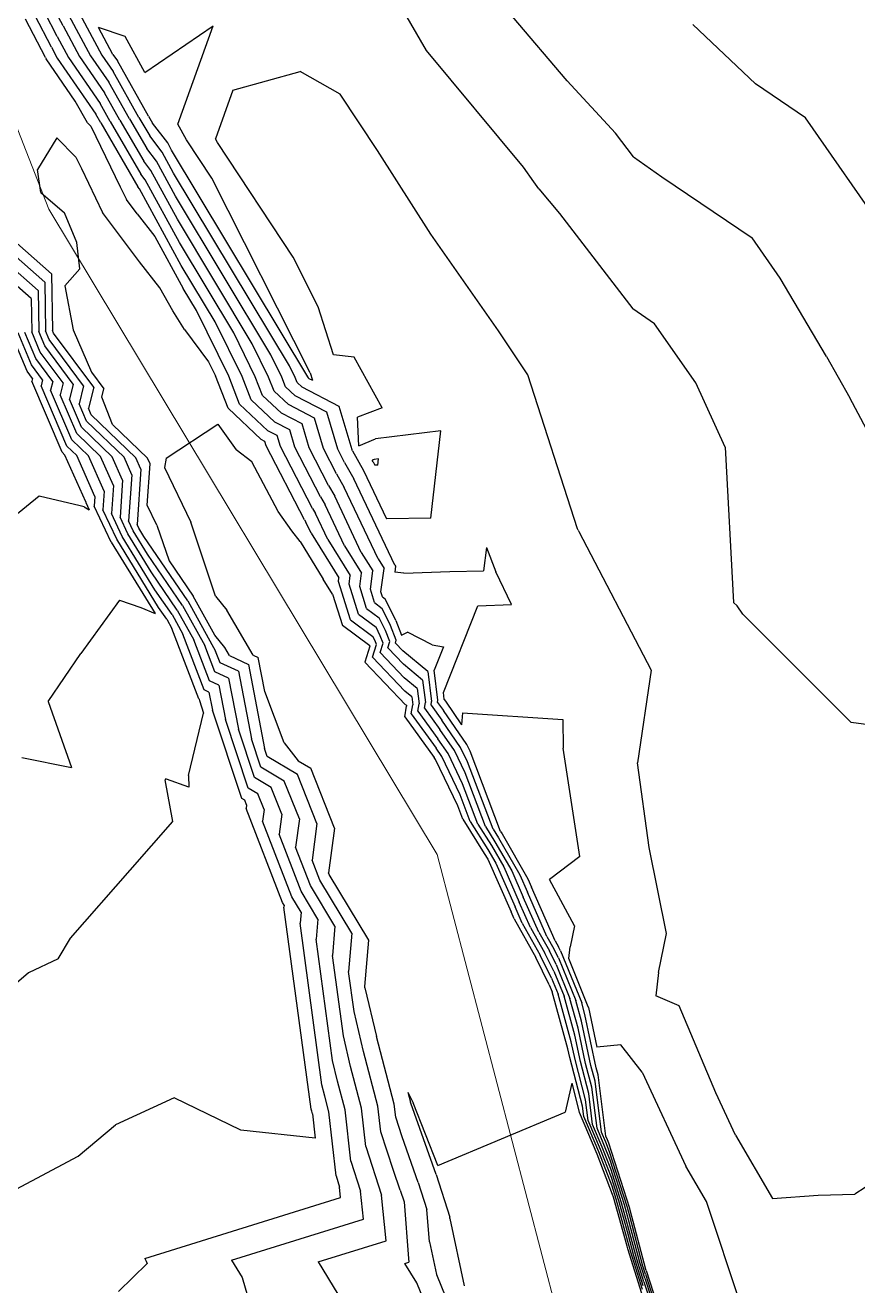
# Model space of a CAD drawing. Header units: metres. Extents: x -1120501 to 1198934, y -4928884 to 66998.
# Drawn here: x -1048 to -983.9, y 1152.3 to 1249.3 of the extents above; entities that cross this region are included whole.
import ezdxf

# ---------------------------------------------------------------- set-up
doc = ezdxf.new("R2010")
doc.units = ezdxf.units.M
doc.layers.add('CL', color=5, linetype='Continuous')
doc.layers.add('SURF2CONTOURS', color=7, linetype='Continuous', lineweight=0)

msp = doc.modelspace()

# ---------------------------------------------------------------- linework, layer by layer
at = {"color": 7, "lineweight": 0}
msp.add_circle((-684.638, 190.5), 66807.042, dxfattribs=at)
at = {"layer": 'CL', "linetype": 'Continuous', "lineweight": 0}
msp.add_lwpolyline([(-1035.691, 1461.088), (-1082.93, 1413.373), (-1091.259, 1383.15), (-1084.596, 1351.379), (-1067.699, 1290.099), (-1046.162, 1235.126), (-1016.295, 1185.507), (-1006.062, 1146.359), (-1008.085, 1097.216), (-1020.698, 1053.427), (-1024.744, 1018.087), (-1020.936, 965.612), (-1026.648, 923.133), (-1037.714, 875.18), (-1038.428, 823.3), (-1042.949, 747.265), (-1053.42, 684.557), (-1051.992, 631.606), (-1045.091, 551.05), (-1064.129, 492.269), (-1082.454, 432.298), (-1085.548, 405.763), (-1067.58, 367.805), (-1082.93, 319.257)], dxfattribs=at)
at = {"layer": 'SURF2CONTOURS', "color": 2, "linetype": 'Continuous', "lineweight": -3}
for p, q in [((-1045.966, 1247.605, 281.5), (-1047.217, 1250.011, 281.5)), ((-1045.066, 1249.231, 282.5), (-1045.741, 1250.529, 282.5)), ((-1044.166, 1250.858, 283.5), (-1042.091, 1246.982, 283.5)), ((-1006.304, 1244.997, 284.5), (-1010.535, 1249.991, 284.5)), ((-1045.066, 1249.231, 282.5), (-1043.799, 1246.866, 282.5)), ((-1045.966, 1247.605, 281.5), (-1045.508, 1246.75, 281.5)), ((-1045.508, 1246.75, 281.5), (-1042.541, 1242.438, 281.5)), ((-1043.799, 1246.866, 282.5), (-1041.88, 1244.077, 282.5)), ((-1042.091, 1246.982, 283.5), (-1041.219, 1245.716, 283.5)), ((-1039.23, 1242.19, 283.5), (-1041.219, 1245.716, 283.5)), ((-1031.999, 1244.298, 283.5), (-1026.841, 1245.713, 283.5)), ((-1023.757, 1243.971, 283.5), (-1026.841, 1245.713, 283.5)), ((-1031.999, 1244.298, 283.5), (-1033.337, 1240.545, 283.5)), ((-1002.588, 1240.974, 284.5), (-1006.304, 1244.997, 284.5)), ((-1040.698, 1241.982, 282.5), (-1041.88, 1244.077, 282.5)), ((-1020.896, 1239.659, 283.5), (-1023.757, 1243.971, 283.5)), ((-1042.166, 1241.774, 281.5), (-1042.541, 1242.438, 281.5)), ((-1039.23, 1242.19, 283.5), (-1038.406, 1240.772, 283.5)), ((-1042.166, 1241.774, 281.5), (-1039.313, 1236.858, 281.5)), ((-1040.698, 1241.982, 282.5), (-1038.86, 1238.815, 282.5)), ((-1045.553, 1240.616, 280.5), (-1047.027, 1238.192, 280.5)), ((-1045.553, 1240.616, 280.5), (-1044.072, 1239.142, 280.5)), ((-1037.456, 1239.522, 283.5), (-1038.406, 1240.772, 283.5)), ((-1033.188, 1240.274, 283.5), (-1033.337, 1240.545, 283.5)), ((-1027.381, 1231.45, 283.5), (-1033.188, 1240.274, 283.5)), ((-1001.204, 1239.172, 284.5), (-1002.588, 1240.974, 284.5)), ((-1036.575, 1237.91, 283.5), (-1037.456, 1239.522, 283.5)), ((-1016.777, 1233.22, 283.5), (-1020.896, 1239.659, 283.5)), ((-1044.072, 1239.142, 280.5), (-1043.643, 1238.259, 280.5)), ((-1038.323, 1238.109, 282.5), (-1038.86, 1238.815, 282.5)), ((-1001.204, 1239.172, 284.5), (-999.022, 1237.635, 284.5)), ((-1046.786, 1236.41, 280.5), (-1047.027, 1238.192, 280.5)), ((-1043.643, 1238.259, 280.5), (-1042.028, 1234.885, 280.5)), ((-1036.274, 1234.359, 282.5), (-1038.323, 1238.109, 282.5)), ((-1027.659, 1223.079, 283.5), (-1036.575, 1237.91, 283.5)), ((-999.022, 1237.635, 284.5), (-992.066, 1232.931, 284.5)), ((-1046.786, 1236.41, 280.5), (-1044.947, 1234.841, 280.5)), ((-1039.191, 1236.697, 281.5), (-1039.313, 1236.858, 281.5)), ((-1035.973, 1230.808, 281.5), (-1039.191, 1236.697, 281.5)), ((-1044.012, 1232.566, 280.5), (-1044.947, 1234.841, 280.5)), ((-1039.183, 1231.072, 280.5), (-1042.028, 1234.885, 280.5)), ((-1030.516, 1224.78, 282.5), (-1036.274, 1234.359, 282.5)), ((-1043.778, 1230.545, 280.5), (-1044.012, 1232.566, 280.5)), ((-1011.57, 1225.764, 283.5), (-1016.777, 1233.22, 283.5)), ((-989.913, 1229.831, 284.5), (-992.066, 1232.931, 284.5)), ((-1046.47, 1229.523, 281.5), (-1049.352, 1232.067, 281.5)), ((-1043.778, 1230.545, 280.5), (-1044.941, 1229.233, 280.5)), ((-1037.628, 1229.09, 280.5), (-1039.183, 1231.072, 280.5)), ((-1033.372, 1226.48, 281.5), (-1035.973, 1230.808, 281.5)), ((-1025.448, 1227.621, 283.5), (-1027.381, 1231.45, 283.5)), ((-1047.509, 1228.253, 282.5), (-1049.472, 1229.985, 282.5)), ((-986.349, 1223.802, 284.5), (-989.913, 1229.831, 284.5)), ((-1046.47, 1229.523, 281.5), (-1046.413, 1225.767, 281.5)), ((-1044.941, 1229.233, 280.5), (-1044.292, 1225.848, 280.5)), ((-1036.622, 1227.304, 280.5), (-1037.628, 1229.09, 280.5)), ((-1047.509, 1228.253, 282.5), (-1047.471, 1225.695, 282.5)), ((-1024.274, 1223.926, 283.5), (-1025.448, 1227.621, 283.5)), ((-1035.722, 1225.877, 280.5), (-1036.622, 1227.304, 280.5)), ((-1046.816, 1224.129, 282.5), (-1047.471, 1225.695, 282.5)), ((-1046.137, 1225.106, 281.5), (-1046.413, 1225.767, 281.5)), ((-1044.292, 1225.848, 280.5), (-1042.873, 1222.6, 280.5)), ((-1035.722, 1225.877, 280.5), (-1033.881, 1223.402, 280.5)), ((-1031.302, 1222.265, 281.5), (-1033.372, 1226.48, 281.5)), ((-1009.311, 1222.402, 283.5), (-1011.57, 1225.764, 283.5)), ((-1047.495, 1223.152, 283.5), (-1048.528, 1225.623, 283.5)), ((-1043.497, 1221.549, 281.5), (-1046.137, 1225.106, 281.5)), ((-1029.261, 1222.225, 282.5), (-1030.516, 1224.78, 282.5)), ((-1045.067, 1221.773, 282.5), (-1046.816, 1224.129, 282.5)), ((-1022.671, 1223.748, 283.5), (-1024.274, 1223.926, 283.5)), ((-1020.514, 1219.848, 283.5), (-1022.671, 1223.748, 283.5)), ((-986.349, 1223.802, 284.5), (-984.556, 1220.634, 284.5)), ((-1046.637, 1221.997, 283.5), (-1047.495, 1223.152, 283.5)), ((-1033.881, 1223.402, 280.5), (-1033.343, 1222.305, 280.5)), ((-1027.221, 1222.185, 283.5), (-1027.659, 1223.079, 283.5)), ((-1046.637, 1221.997, 283.5), (-1046.749, 1221.549, 283.5)), ((-1042.873, 1222.6, 280.5), (-1041.927, 1221.325, 280.5)), ((-1032.374, 1219.816, 280.5), (-1033.343, 1222.305, 280.5)), ((-1030.607, 1220.479, 281.5), (-1031.302, 1222.265, 281.5)), ((-1028.84, 1221.143, 282.5), (-1029.261, 1222.225, 282.5)), ((-1027.073, 1221.807, 283.5), (-1027.221, 1222.185, 283.5)), ((-1027.073, 1221.807, 283.5), (-1026.688, 1221.443, 283.5)), ((-1005.493, 1210.547, 283.5), (-1009.311, 1222.402, 283.5)), ((-1044.771, 1216.915, 283.5), (-1046.749, 1221.549, 283.5)), ((-1045.067, 1221.773, 282.5), (-1045.295, 1220.86, 282.5)), ((-1044.02, 1217.874, 282.5), (-1045.295, 1220.86, 282.5)), ((-1043.497, 1221.549, 281.5), (-1043.84, 1220.171, 281.5)), ((-1042.087, 1220.681, 280.5), (-1041.927, 1221.325, 280.5)), ((-1028.84, 1221.143, 282.5), (-1027.738, 1220.103, 282.5)), ((-1023.827, 1219.958, 283.5), (-1026.688, 1221.443, 283.5)), ((-1043.269, 1218.833, 281.5), (-1043.84, 1220.171, 281.5)), ((-1041.26, 1218.581, 280.5), (-1042.087, 1220.681, 280.5)), ((-1030.607, 1220.479, 281.5), (-1028.789, 1218.762, 281.5)), ((-1025.732, 1219.061, 282.5), (-1027.738, 1220.103, 282.5)), ((-1022.842, 1216.625, 283.5), (-1023.827, 1219.958, 283.5)), ((-1020.514, 1219.848, 283.5), (-1022.434, 1219.127, 283.5)), ((-981.614, 1215.053, 284.5), (-984.556, 1220.634, 284.5)), ((-1032.374, 1219.816, 280.5), (-1029.839, 1217.422, 280.5)), ((-1025.041, 1216.723, 282.5), (-1025.732, 1219.061, 282.5)), ((-1022.325, 1216.936, 283.5), (-1022.434, 1219.127, 283.5)), ((-1040.38, 1216.051, 281.5), (-1043.269, 1218.833, 281.5)), ((-1041.26, 1218.581, 280.5), (-1038.561, 1215.982, 280.5)), ((-1027.637, 1218.164, 281.5), (-1028.789, 1218.762, 281.5)), ((-1027.24, 1216.822, 281.5), (-1027.637, 1218.164, 281.5)), ((-1016.004, 1218.085, 283.5), (-1021.026, 1217.472, 283.5)), ((-1016.79, 1211.376, 283.5), (-1016.004, 1218.085, 283.5)), ((-1042.199, 1216.121, 282.5), (-1044.02, 1217.874, 282.5)), ((-1029.542, 1217.268, 280.5), (-1029.839, 1217.422, 280.5)), ((-1029.439, 1216.921, 280.5), (-1029.542, 1217.268, 280.5)), ((-1022.325, 1216.936, 283.5), (-1021.026, 1217.472, 283.5)), ((-1044.018, 1216.19, 283.5), (-1044.771, 1216.915, 283.5)), ((-1042.612, 1213.031, 283.5), (-1044.018, 1216.19, 283.5)), ((-1041.197, 1213.87, 282.5), (-1042.199, 1216.121, 282.5)), ((-1039.782, 1214.708, 281.5), (-1040.38, 1216.051, 281.5)), ((-1038.367, 1215.546, 280.5), (-1038.561, 1215.982, 280.5)), ((-1026.491, 1211.227, 280.5), (-1029.439, 1216.921, 280.5)), ((-1025.259, 1212.997, 281.5), (-1027.24, 1216.822, 281.5)), ((-1024.028, 1214.767, 282.5), (-1025.041, 1216.723, 282.5)), ((-1022.797, 1216.537, 283.5), (-1022.842, 1216.625, 283.5)), ((-1022.797, 1216.537, 283.5), (-1021.958, 1215.043, 283.5)), ((-1038.586, 1212.371, 280.5), (-1038.367, 1215.546, 280.5)), ((-1021.958, 1215.043, 283.5), (-1020.185, 1211.307, 283.5)), ((-1039.782, 1214.708, 281.5), (-1040.027, 1211.157, 281.5)), ((-1024.028, 1214.767, 282.5), (-1023.439, 1213.717, 282.5)), ((-1041.197, 1213.87, 282.5), (-1041.345, 1211.723, 282.5)), ((-1020.84, 1208.239, 282.5), (-1023.439, 1213.717, 282.5)), ((-1042.612, 1213.031, 283.5), (-1042.663, 1212.289, 283.5)), ((-1041.368, 1209.527, 283.5), (-1042.663, 1212.289, 283.5)), ((-1037.848, 1210.821, 280.5), (-1038.586, 1212.371, 280.5)), ((-1025.259, 1212.997, 281.5), (-1024.919, 1212.391, 281.5)), ((-1023.418, 1209.227, 281.5), (-1024.919, 1212.391, 281.5)), ((-1040.516, 1209.955, 282.5), (-1041.345, 1211.723, 282.5)), ((-1039.664, 1210.384, 281.5), (-1040.027, 1211.157, 281.5)), ((-1026.491, 1211.227, 280.5), (-1026.399, 1211.065, 280.5)), ((-1016.79, 1211.376, 283.5), (-1020.185, 1211.307, 283.5)), ((-1038.562, 1208.592, 281.5), (-1039.664, 1210.384, 281.5)), ((-1037.848, 1210.821, 280.5), (-1036.91, 1208.084, 280.5)), ((-1025.996, 1210.215, 280.5), (-1026.399, 1211.065, 280.5)), ((-1025.996, 1210.215, 280.5), (-1023.854, 1206.77, 280.5)), ((-1005.451, 1210.437, 283.5), (-1005.493, 1210.547, 283.5)), ((-1005.451, 1210.437, 283.5), (-1005.403, 1210.337, 283.5)), ((-1005.403, 1210.337, 283.5), (-999.83, 1199.668, 283.5)), ((-1041.368, 1209.527, 283.5), (-1037.996, 1204.045, 283.5)), ((-1037.998, 1205.86, 282.5), (-1040.516, 1209.955, 282.5)), ((-1023.418, 1209.227, 281.5), (-1022.112, 1207.127, 281.5)), ((-1035.87, 1204.658, 281.5), (-1038.562, 1208.592, 281.5)), ((-1020.84, 1208.239, 282.5), (-1020.37, 1207.483, 282.5)), ((-1036.91, 1208.084, 280.5), (-1035.051, 1205.368, 280.5)), ((-1020.618, 1205.69, 282.5), (-1020.37, 1207.483, 282.5)), ((-1023.89, 1206.506, 280.5), (-1023.854, 1206.77, 280.5)), ((-1022.958, 1203.541, 280.5), (-1023.89, 1206.506, 280.5)), ((-1022.254, 1206.098, 281.5), (-1022.112, 1207.127, 281.5)), ((-1036.688, 1203.947, 282.5), (-1037.998, 1205.86, 282.5)), ((-1033.393, 1202.354, 280.5), (-1035.051, 1205.368, 280.5)), ((-1021.729, 1204.428, 281.5), (-1022.254, 1206.098, 281.5)), ((-1020.501, 1205.315, 282.5), (-1020.618, 1205.69, 282.5)), ((-1020.501, 1205.315, 282.5), (-1020.283, 1205.154, 282.5)), ((-1040.718, 1205.07, 283.5), (-1043.694, 1200.946, 283.5)), ((-1040.718, 1205.07, 283.5), (-1039.076, 1204.506, 283.5)), ((-1039.076, 1204.506, 283.5), (-1037.996, 1204.045, 283.5)), ((-1035.87, 1204.658, 281.5), (-1034.175, 1201.578, 281.5)), ((-1021.729, 1204.428, 281.5), (-1020.758, 1203.706, 281.5)), ((-1019.482, 1203.5, 282.5), (-1020.283, 1205.154, 282.5)), ((-1036.688, 1203.947, 282.5), (-1035.864, 1202.449, 282.5)), ((-1022.958, 1203.541, 280.5), (-1021.233, 1202.259, 280.5)), ((-1020.278, 1202.715, 281.5), (-1020.758, 1203.706, 281.5)), ((-1019.482, 1203.5, 282.5), (-1019.042, 1202.375, 282.5)), ((-1034.222, 1198.161, 282.5), (-1035.864, 1202.449, 282.5)), ((-1019.949, 1201.873, 281.5), (-1020.278, 1202.715, 281.5)), ((-1019.042, 1202.375, 282.5), (-1018.58, 1202.589, 282.5)), ((-1016.685, 1201.617, 282.5), (-1018.58, 1202.589, 282.5)), ((-1033.4, 1199.554, 281.5), (-1034.175, 1201.578, 281.5)), ((-1032.634, 1201.41, 280.5), (-1033.393, 1202.354, 280.5)), ((-1021.268, 1200.665, 280.5), (-1020.964, 1201.649, 280.5)), ((-1021.073, 1201.929, 280.5), (-1021.233, 1202.259, 280.5)), ((-1020.964, 1201.649, 280.5), (-1021.073, 1201.929, 280.5)), ((-1020.097, 1201.394, 281.5), (-1019.949, 1201.873, 281.5)), ((-1016.685, 1201.617, 282.5), (-1015.814, 1201.459, 282.5)), ((-1015.814, 1201.459, 282.5), (-1016.529, 1199.664, 282.5)), ((-1046.206, 1197.26, 283.5), (-1043.694, 1200.946, 283.5)), ((-1032.277, 1200.805, 280.5), (-1032.634, 1201.41, 280.5)), ((-1032.277, 1200.805, 280.5), (-1030.818, 1200.118, 280.5)), ((-1021.268, 1200.665, 280.5), (-1018.775, 1198.051, 280.5)), ((-1020.097, 1201.394, 281.5), (-1018.884, 1200.123, 281.5)), ((-1032.332, 1199.051, 281.5), (-1033.4, 1199.554, 281.5)), ((-1030.818, 1200.118, 280.5), (-1029.588, 1193.66, 280.5)), ((-1017.426, 1198.916, 281.5), (-1018.884, 1200.123, 281.5)), ((-1016.236, 1197.363, 282.5), (-1016.529, 1199.664, 282.5)), ((-999.83, 1199.668, 283.5), (-1000.884, 1192.558, 283.5)), ((-1032.332, 1199.051, 281.5), (-1031.585, 1195.131, 281.5)), ((-1017.426, 1198.916, 281.5), (-1017.205, 1197.181, 281.5)), ((-1033.845, 1197.984, 282.5), (-1034.222, 1198.161, 282.5)), ((-1033.845, 1197.984, 282.5), (-1033.582, 1196.603, 282.5)), ((-1018.254, 1197.62, 280.5), (-1018.775, 1198.051, 280.5)), ((-1018.254, 1197.62, 280.5), (-1018.175, 1197, 280.5)), ((-1046.206, 1197.26, 283.5), (-1044.411, 1192.197, 283.5)), ((-1031.314, 1189.797, 282.5), (-1033.582, 1196.603, 282.5)), ((-1018.287, 1196.31, 280.5), (-1018.175, 1197, 280.5)), ((-1017.275, 1196.753, 281.5), (-1017.205, 1197.181, 281.5)), ((-1017.275, 1196.753, 281.5), (-1016.092, 1195.12, 281.5)), ((-1016.263, 1197.196, 282.5), (-1016.236, 1197.363, 282.5)), ((-1016.263, 1197.196, 282.5), (-1015.802, 1196.56, 282.5)), ((-1018.287, 1196.31, 280.5), (-1016.381, 1193.68, 280.5)), ((-1014.005, 1193.956, 282.5), (-1015.802, 1196.56, 282.5)), ((-1030.345, 1191.41, 281.5), (-1031.585, 1195.131, 281.5)), ((-1014.973, 1193.499, 281.5), (-1016.092, 1195.12, 281.5)), ((-1015.94, 1193.042, 280.5), (-1016.381, 1193.68, 280.5)), ((-1013.765, 1193.455, 282.5), (-1014.005, 1193.956, 282.5)), ((-1048.241, 1192.946, 283.5), (-1044.411, 1192.197, 283.5)), ((-1029.375, 1193.022, 280.5), (-1029.588, 1193.66, 280.5)), ((-1027.038, 1191.641, 280.5), (-1029.375, 1193.022, 280.5)), ((-1014.526, 1190.081, 280.5), (-1015.94, 1193.042, 280.5)), ((-1014.145, 1191.768, 281.5), (-1014.973, 1193.499, 281.5)), ((-1011.42, 1187.255, 282.5), (-1013.765, 1193.455, 282.5)), ((-1012.583, 1187.638, 281.5), (-1014.145, 1191.768, 281.5)), ((-1000.003, 1186.041, 283.5), (-1000.884, 1192.558, 283.5)), ((-1029.065, 1190.653, 281.5), (-1030.345, 1191.41, 281.5)), ((-1025.54, 1187.888, 280.5), (-1027.038, 1191.641, 280.5)), ((-1031.092, 1189.666, 282.5), (-1031.314, 1189.797, 282.5)), ((-1028.245, 1188.599, 281.5), (-1029.065, 1190.653, 281.5)), ((-1013.747, 1188.021, 280.5), (-1014.526, 1190.081, 280.5)), ((-1030.95, 1189.31, 282.5), (-1031.092, 1189.666, 282.5)), ((-1030.95, 1189.31, 282.5), (-1030.986, 1189.042, 282.5)), ((-1028.198, 1181.81, 282.5), (-1030.986, 1189.042, 282.5)), ((-1028.245, 1188.599, 281.5), (-1028.451, 1187.054, 281.5)), ((-1025.54, 1187.888, 280.5), (-1025.917, 1185.067, 280.5)), ((-1013.747, 1188.021, 280.5), (-1012.398, 1185.883, 280.5)), ((-1026.761, 1182.67, 281.5), (-1028.451, 1187.054, 281.5)), ((-1012.583, 1187.638, 281.5), (-1011.854, 1186.481, 281.5)), ((-1011.42, 1187.255, 282.5), (-1011.309, 1187.079, 282.5)), ((-1011.309, 1187.079, 282.5), (-1009.324, 1183.633, 282.5)), ((-1011.854, 1186.481, 281.5), (-1010.559, 1184.234, 281.5)), ((-998.647, 1179.426, 283.5), (-1000.003, 1186.041, 283.5)), ((-1025.325, 1183.53, 280.5), (-1025.917, 1185.067, 280.5)), ((-1012.398, 1185.883, 280.5), (-1011.794, 1184.835, 280.5)), ((-1011.794, 1184.835, 280.5), (-1010.301, 1181.457, 280.5)), ((-1010.559, 1184.234, 281.5), (-1009.67, 1182.224, 281.5)), ((-1022.858, 1179.433, 280.5), (-1025.325, 1183.53, 280.5)), ((-1009.324, 1183.633, 282.5), (-1009.04, 1182.99, 282.5)), ((-1025.464, 1180.515, 281.5), (-1026.761, 1182.67, 281.5)), ((-1008.484, 1179.531, 281.5), (-1009.67, 1182.224, 281.5)), ((-1007.219, 1178.859, 282.5), (-1009.04, 1182.99, 282.5)), ((-1028.071, 1181.598, 282.5), (-1028.198, 1181.81, 282.5)), ((-1028.071, 1181.598, 282.5), (-1028.083, 1181.446, 282.5)), ((-1025.981, 1165.912, 282.5), (-1028.083, 1181.446, 282.5)), ((-1009.748, 1180.203, 280.5), (-1010.301, 1181.457, 280.5)), ((-1025.464, 1180.515, 281.5), (-1025.594, 1178.969, 281.5)), ((-1009.748, 1180.203, 280.5), (-1008.368, 1177.747, 280.5)), ((-1022.858, 1179.433, 280.5), (-1023.104, 1176.492, 280.5)), ((-1008.484, 1179.531, 281.5), (-1007.665, 1178.074, 281.5)), ((-999.262, 1176.416, 283.5), (-998.647, 1179.426, 283.5)), ((-1024.334, 1169.661, 281.5), (-1025.594, 1178.969, 281.5)), ((-1007.219, 1178.859, 282.5), (-1006.962, 1178.401, 282.5)), ((-1006.8, 1178.073, 282.5), (-1006.962, 1178.401, 282.5)), ((-1007.498, 1175.986, 280.5), (-1008.368, 1177.747, 280.5)), ((-1007.149, 1177.029, 281.5), (-1007.665, 1178.074, 281.5)), ((-1006.8, 1178.073, 282.5), (-1005.177, 1174.084, 282.5)), ((-1022.687, 1173.41, 280.5), (-1023.104, 1176.492, 280.5)), ((-1007.149, 1177.029, 281.5), (-1006.087, 1174.418, 281.5)), ((-999.262, 1176.416, 283.5), (-999.481, 1174.62, 283.5)), ((-1007.498, 1175.986, 280.5), (-1006.996, 1174.753, 280.5)), ((-1005.983, 1171.081, 280.5), (-1006.996, 1174.753, 280.5)), ((-1005.456, 1172.136, 281.5), (-1006.087, 1174.418, 281.5)), ((-997.676, 1173.851, 283.5), (-999.481, 1174.62, 283.5)), ((-1021.958, 1170.34, 280.5), (-1022.687, 1173.41, 280.5)), ((-1004.93, 1173.19, 282.5), (-1005.177, 1174.084, 282.5)), ((-994.855, 1167.174, 283.5), (-997.676, 1173.851, 283.5)), ((-1004.056, 1169.091, 282.5), (-1004.93, 1173.19, 282.5)), ((-1004.876, 1169.411, 281.5), (-1005.456, 1172.136, 281.5)), ((-1005.695, 1169.731, 280.5), (-1005.983, 1171.081, 280.5)), ((-1023.951, 1168.049, 281.5), (-1024.334, 1169.661, 281.5)), ((-1020.858, 1166.141, 280.5), (-1021.958, 1170.34, 280.5)), ((-1004.88, 1166.628, 280.5), (-1005.695, 1169.731, 280.5)), ((-1004.397, 1167.589, 281.5), (-1004.876, 1169.411, 281.5)), ((-1003.914, 1168.549, 282.5), (-1004.056, 1169.091, 282.5)), ((-1003.324, 1163.836, 282.5), (-1003.914, 1168.549, 282.5)), ((-1023.374, 1165.845, 281.5), (-1023.951, 1168.049, 281.5)), ((-1005.952, 1167.91, 279.5), (-1006.442, 1165.662, 279.5)), ((-1005.952, 1167.91, 279.5), (-1005.363, 1165.667, 279.5)), ((-1004.003, 1164.437, 281.5), (-1004.397, 1167.589, 281.5)), ((-1036.515, 1166.777, 282.5), (-1041.025, 1164.699, 282.5)), ((-1031.389, 1164.298, 282.5), (-1036.515, 1166.777, 282.5)), ((-1018.544, 1167.206, 279.5), (-1018.137, 1166.392, 279.5)), ((-1018.544, 1167.206, 279.5), (-1018.342, 1166.436, 279.5)), ((-1004.681, 1165.038, 280.5), (-1004.88, 1166.628, 280.5)), ((-993.34, 1163.909, 283.5), (-994.855, 1167.174, 283.5)), ((-1025.944, 1165.758, 282.5), (-1025.981, 1165.912, 282.5)), ((-1025.89, 1165.549, 282.5), (-1025.944, 1165.758, 282.5)), ((-1025.89, 1165.549, 282.5), (-1025.678, 1163.676, 282.5)), ((-1022.928, 1161.896, 281.5), (-1023.374, 1165.845, 281.5)), ((-1020.633, 1164.155, 280.5), (-1020.858, 1166.141, 280.5)), ((-1018.339, 1166.413, 279.5), (-1018.342, 1166.436, 279.5)), ((-1018.328, 1166.378, 279.5), (-1018.339, 1166.413, 279.5)), ((-1016.37, 1160.877, 279.5), (-1018.328, 1166.378, 279.5)), ((-1016.237, 1161.571, 279.5), (-1018.137, 1166.392, 279.5)), ((-1016.237, 1161.571, 279.5), (-1006.442, 1165.662, 279.5)), ((-1005.359, 1165.639, 279.5), (-1005.363, 1165.667, 279.5)), ((-1003.989, 1162.432, 279.5), (-1005.359, 1165.639, 279.5)), ((-1043.901, 1162.298, 282.5), (-1041.025, 1164.699, 282.5)), ((-1003.728, 1162.807, 280.5), (-1004.681, 1165.038, 280.5)), ((-1025.678, 1163.676, 282.5), (-1031.389, 1164.298, 282.5)), ((-1019.667, 1161.18, 280.5), (-1020.633, 1164.155, 280.5)), ((-1003.466, 1163.182, 281.5), (-1004.003, 1164.437, 281.5)), ((-1003.205, 1163.556, 282.5), (-1003.324, 1163.836, 282.5)), ((-993.34, 1163.909, 283.5), (-990.5, 1159.031, 283.5)), ((-1002.9, 1160.651, 280.5), (-1003.728, 1162.807, 280.5)), ((-1003.001, 1161.969, 281.5), (-1003.466, 1163.182, 281.5)), ((-1003.101, 1163.286, 282.5), (-1003.205, 1163.556, 282.5)), ((-1001.484, 1158.268, 282.5), (-1003.101, 1163.286, 282.5)), ((-1049.063, 1159.553, 282.5), (-1043.901, 1162.298, 282.5)), ((-1022.928, 1161.896, 281.5), (-1022.183, 1159.603, 281.5)), ((-1002.8, 1159.334, 279.5), (-1003.989, 1162.432, 279.5)), ((-1001.901, 1158.557, 281.5), (-1003.001, 1161.969, 281.5)), ((-980.189, 1161.971, 283.5), (-984.176, 1159.364, 283.5)), ((-1019.13, 1159.671, 280.5), (-1019.667, 1161.18, 280.5)), ((-1016.37, 1160.877, 279.5), (-1015.334, 1157.606, 279.5)), ((-1002.319, 1158.846, 280.5), (-1002.9, 1160.651, 280.5)), ((-1021.968, 1157.452, 281.5), (-1022.183, 1159.603, 281.5)), ((-1019.13, 1159.671, 280.5), (-1018.846, 1158.774, 280.5)), ((-1018.846, 1158.774, 280.5), (-1018.499, 1154.425, 280.5)), ((-1002.736, 1159.135, 279.5), (-1002.8, 1159.334, 279.5)), ((-1001.694, 1155.371, 279.5), (-1002.736, 1159.135, 279.5)), ((-1001.612, 1156.293, 280.5), (-1002.319, 1158.846, 280.5)), ((-990.5, 1159.031, 283.5), (-986.983, 1159.278, 283.5)), ((-986.983, 1159.278, 283.5), (-984.176, 1159.364, 283.5)), ((-1001.53, 1157.216, 281.5), (-1001.901, 1158.557, 281.5)), ((-1001.448, 1158.139, 282.5), (-1001.484, 1158.268, 282.5)), ((-1000.25, 1153.569, 282.5), (-1001.448, 1158.139, 282.5)), ((-1032.115, 1154.28, 281.5), (-1021.968, 1157.452, 281.5)), ((-1015.326, 1157.506, 279.5), (-1015.334, 1157.606, 279.5)), ((-1015.326, 1157.506, 279.5), (-1014.226, 1152.306, 279.5)), ((-1000.713, 1154.099, 281.5), (-1001.53, 1157.216, 281.5)), ((-1001.176, 1154.629, 280.5), (-1001.612, 1156.293, 280.5)), ((-1001.638, 1155.159, 279.5), (-1001.694, 1155.371, 279.5)), ((-1000.553, 1151.73, 279.5), (-1001.638, 1155.159, 279.5)), ((-1032.115, 1154.28, 281.5), (-1031.297, 1152.954, 281.5)), ((-1018.783, 1154.028, 280.5), (-1018.469, 1154.126, 280.5)), ((-1017.871, 1152.55, 280.5), (-1018.783, 1154.028, 280.5)), ((-1018.499, 1154.425, 280.5), (-1018.469, 1154.126, 280.5)), ((-1000.445, 1152.319, 280.5), (-1001.176, 1154.629, 280.5)), ((-1000.336, 1152.907, 281.5), (-1000.713, 1154.099, 281.5)), ((-1031.297, 1152.954, 281.5), (-1030.874, 1151.549, 281.5)), ((-1000.227, 1153.495, 282.5), (-1000.25, 1153.569, 282.5)), ((-1000.227, 1153.495, 282.5), (-998.679, 1148.767, 282.5)), ((-1017.077, 1150.6, 280.5), (-1017.871, 1152.55, 280.5)), ((-1000.336, 1152.907, 281.5), (-999.256, 1149.609, 281.5))]:
    msp.add_line(p, q, dxfattribs=at)
at = {"layer": 'SURF2CONTOURS', "color": 4, "linetype": 'Continuous', "lineweight": -3}
for p, q in [((-1045.516, 1248.418, 282), (-1046.479, 1250.27, 282)), ((-1044.616, 1250.044, 283), (-1042.945, 1246.924, 283)), ((-1017.125, 1247.336, 284), (-1019.077, 1250.692, 284)), ((-1046.416, 1246.791, 281), (-1047.955, 1249.752, 281)), ((-1040.289, 1248.412, 284), (-1042.348, 1249.117, 284)), ((-1041.236, 1247.04, 284), (-1042.348, 1249.117, 284)), ((-1038.79, 1245.649, 284), (-1033.534, 1249.24, 284)), ((-1036.236, 1241.663, 284), (-1033.534, 1249.24, 284)), ((-991.826, 1244.768, 285), (-996.641, 1249.331, 285)), ((-1045.516, 1248.418, 282), (-1044.654, 1246.808, 282)), ((-1038.79, 1245.649, 284), (-1040.289, 1248.412, 284)), ((-1041.236, 1247.04, 284), (-1040.888, 1246.535, 284)), ((-1009.651, 1238.376, 284), (-1017.125, 1247.336, 284)), ((-1046.416, 1246.791, 281), (-1046.363, 1246.692, 281)), ((-1044.128, 1243.445, 281), (-1046.363, 1246.692, 281)), ((-1044.654, 1246.808, 282), (-1042.21, 1243.258, 282)), ((-1042.945, 1246.924, 283), (-1041.549, 1244.896, 283)), ((-1038.495, 1242.294, 284), (-1040.888, 1246.535, 284)), ((-1039.964, 1242.086, 283), (-1041.549, 1244.896, 283)), ((-987.969, 1242.16, 285), (-991.826, 1244.768, 285)), ((-1043.189, 1241.766, 281), (-1044.128, 1243.445, 281)), ((-1041.432, 1241.878, 282), (-1042.21, 1243.258, 282)), ((-1038.495, 1242.294, 284), (-1038.18, 1241.75, 284)), ((-981.576, 1232.956, 285), (-987.969, 1242.16, 285)), ((-1042.93, 1241.508, 281), (-1043.189, 1241.766, 281)), ((-1042.93, 1241.508, 281), (-1040.663, 1236.853, 281)), ((-1041.432, 1241.878, 282), (-1039.087, 1237.837, 282)), ((-1039.964, 1242.086, 283), (-1038.633, 1239.793, 283)), ((-1037.022, 1240.228, 284), (-1038.18, 1241.75, 284)), ((-1035.584, 1240.481, 284), (-1036.236, 1241.663, 284)), ((-1036.725, 1239.685, 284), (-1037.022, 1240.228, 284)), ((-1033.628, 1237.509, 284), (-1035.584, 1240.481, 284)), ((-1037.89, 1238.816, 283), (-1038.633, 1239.793, 283)), ((-1026.231, 1222.229, 284), (-1036.725, 1239.685, 284)), ((-1036.425, 1236.134, 283), (-1037.89, 1238.816, 283)), ((-1008.853, 1237.231, 284), (-1009.651, 1238.376, 284)), ((-1038.757, 1237.403, 282), (-1039.087, 1237.837, 282)), ((-1036.124, 1232.583, 282), (-1038.757, 1237.403, 282)), ((-1026.075, 1222.549, 284), (-1033.628, 1237.509, 284)), ((-1040.663, 1236.853, 281), (-1040.195, 1235.875, 281)), ((-1008.469, 1236.692, 284), (-1008.853, 1237.231, 284)), ((-1008.469, 1236.692, 284), (-1006.877, 1234.791, 284)), ((-1039.371, 1234.77, 281), (-1040.195, 1235.875, 281)), ((-1029.088, 1223.929, 283), (-1036.425, 1236.134, 283)), ((-1039.371, 1234.77, 281), (-1038.01, 1233.035, 281)), ((-1006.877, 1234.791, 284), (-1001.261, 1227.481, 284)), ((-1045.95, 1230.158, 281), (-1049.292, 1233.108, 281)), ((-1038.01, 1233.035, 281), (-1035.823, 1229.032, 281)), ((-1031.944, 1225.63, 282), (-1036.124, 1232.583, 282)), ((-1046.989, 1228.888, 282), (-1049.412, 1231.026, 282)), ((-1045.95, 1230.158, 281), (-1045.885, 1225.802, 281)), ((-1046.989, 1228.888, 282), (-1046.942, 1225.731, 282)), ((-1034.8, 1227.331, 281), (-1035.823, 1229.032, 281)), ((-1032.323, 1222.285, 281), (-1034.8, 1227.331, 281)), ((-999.589, 1226.303, 284), (-1001.261, 1227.481, 284)), ((-1046.477, 1224.617, 282), (-1046.942, 1225.731, 282)), ((-1045.798, 1225.594, 281), (-1045.885, 1225.802, 281)), ((-996.392, 1221.783, 284), (-999.589, 1226.303, 284)), ((-1047.834, 1222.663, 284), (-1049.056, 1225.587, 284)), ((-1047.155, 1223.64, 283), (-1047.999, 1225.659, 283)), ((-1042.712, 1221.437, 281), (-1045.798, 1225.594, 281)), ((-1030.282, 1222.245, 282), (-1031.944, 1225.63, 282)), ((-1044.282, 1221.661, 282), (-1046.477, 1224.617, 282)), ((-1028.241, 1222.205, 283), (-1029.088, 1223.929, 283)), ((-1045.852, 1221.885, 283), (-1047.155, 1223.64, 283)), ((-1047.422, 1222.108, 284), (-1047.834, 1222.663, 284)), ((-1047.422, 1222.108, 284), (-1047.476, 1221.894, 284)), ((-1045.147, 1216.435, 284), (-1047.476, 1221.894, 284)), ((-1045.852, 1221.885, 283), (-1046.022, 1221.205, 283)), ((-1031.491, 1220.147, 281), (-1032.323, 1222.285, 281)), ((-1029.724, 1220.811, 282), (-1030.282, 1222.245, 282)), ((-1027.957, 1221.475, 283), (-1028.241, 1222.205, 283)), ((-1026.2, 1222.165, 284), (-1026.231, 1222.229, 284)), ((-1026.19, 1222.139, 284), (-1026.2, 1222.165, 284)), ((-1026.19, 1222.139, 284), (-1026.163, 1222.113, 284)), ((-1026.163, 1222.113, 284), (-1025.892, 1221.972, 284)), ((-1026.075, 1222.549, 284), (-1025.892, 1221.972, 284)), ((-1044.396, 1217.395, 283), (-1046.022, 1221.205, 283)), ((-1044.282, 1221.661, 282), (-1044.568, 1220.516, 282)), ((-1042.712, 1221.437, 281), (-1043.113, 1219.827, 281)), ((-1027.957, 1221.475, 283), (-1027.213, 1220.773, 283)), ((-994.155, 1216.838, 284), (-996.392, 1221.783, 284)), ((-1043.645, 1218.354, 282), (-1044.568, 1220.516, 282)), ((-1031.491, 1220.147, 281), (-1029.314, 1218.092, 281)), ((-1029.724, 1220.811, 282), (-1028.263, 1219.433, 282)), ((-1024.78, 1219.509, 283), (-1027.213, 1220.773, 283)), ((-1042.894, 1219.313, 281), (-1043.113, 1219.827, 281)), ((-1039.47, 1216.017, 281), (-1042.894, 1219.313, 281)), ((-1026.684, 1218.613, 282), (-1028.263, 1219.433, 282)), ((-1023.942, 1216.674, 283), (-1024.78, 1219.509, 283)), ((-1041.29, 1216.086, 282), (-1043.645, 1218.354, 282)), ((-1037.15, 1215.992, 280), (-1033.174, 1218.597, 280)), ((-1033.174, 1218.597, 280), (-1031.745, 1216.625, 280)), ((-1028.589, 1217.716, 281), (-1029.314, 1218.092, 281)), ((-1026.141, 1216.773, 282), (-1026.684, 1218.613, 282)), ((-1043.109, 1216.155, 283), (-1044.396, 1217.395, 283)), ((-1028.34, 1216.872, 281), (-1028.589, 1217.716, 281)), ((-1044.928, 1216.225, 284), (-1045.147, 1216.435, 284)), ((-1043.32, 1212.612, 284), (-1044.928, 1216.225, 284)), ((-1041.905, 1213.451, 283), (-1043.109, 1216.155, 283)), ((-1040.49, 1214.289, 282), (-1041.29, 1216.086, 282)), ((-1039.074, 1215.127, 281), (-1039.47, 1216.017, 281)), ((-1037.15, 1215.992, 280), (-1037.255, 1215.268, 280)), ((-1030.557, 1215.711, 280), (-1031.745, 1216.625, 280)), ((-1025.875, 1212.112, 281), (-1028.34, 1216.872, 281)), ((-1024.644, 1213.882, 282), (-1026.141, 1216.773, 282)), ((-1023.412, 1215.652, 283), (-1023.942, 1216.674, 283)), ((-994.155, 1216.838, 284), (-993.513, 1204.872, 284)), ((-1039.074, 1215.127, 281), (-1039.368, 1210.874, 281)), ((-1037.255, 1215.268, 280), (-1035.249, 1211.056, 280)), ((-1028.522, 1211.88, 280), (-1030.557, 1215.711, 280)), ((-1023.412, 1215.652, 283), (-1022.698, 1214.38, 283)), ((-1021.152, 1215.878, 284), (-1021.284, 1215.824, 284)), ((-1021.218, 1215.706, 284), (-1021.284, 1215.824, 284)), ((-1021.218, 1215.706, 284), (-1021.093, 1215.443, 284)), ((-1020.797, 1215.921, 284), (-1021.152, 1215.878, 284)), ((-1020.853, 1215.447, 284), (-1021.093, 1215.443, 284)), ((-1020.853, 1215.447, 284), (-1020.797, 1215.921, 284)), ((-1040.49, 1214.289, 282), (-1040.686, 1211.44, 282)), ((-1019.551, 1207.745, 283), (-1022.698, 1214.38, 283)), ((-1046.912, 1213.058, 284), (-1050.523, 1210.106, 284)), ((-1043.744, 1212.319, 284), (-1046.912, 1213.058, 284)), ((-1041.905, 1213.451, 283), (-1042.004, 1212.006, 283)), ((-1024.644, 1213.882, 282), (-1024.179, 1213.054, 282)), ((-1043.436, 1212.248, 284), (-1043.744, 1212.319, 284)), ((-1043.436, 1212.248, 284), (-1043.062, 1212.015, 284)), ((-1043.32, 1212.612, 284), (-1043.322, 1212.571, 284)), ((-1043.322, 1212.571, 284), (-1043.062, 1212.015, 284)), ((-1025.875, 1212.112, 281), (-1025.659, 1211.728, 281)), ((-1022.129, 1208.733, 282), (-1024.179, 1213.054, 282)), ((-1040.942, 1209.741, 283), (-1042.004, 1212.006, 283)), ((-1040.09, 1210.169, 282), (-1040.686, 1211.44, 282)), ((-1027.463, 1210.381, 280), (-1028.522, 1211.88, 280)), ((-1024.707, 1209.721, 281), (-1025.659, 1211.728, 281)), ((-1038.28, 1207.226, 282), (-1040.09, 1210.169, 282)), ((-1039.238, 1210.598, 281), (-1039.368, 1210.874, 281)), ((-1038.845, 1209.958, 281), (-1039.238, 1210.598, 281)), ((-1034.693, 1209.433, 280), (-1035.249, 1211.056, 280)), ((-1026.824, 1209.56, 280), (-1027.463, 1210.381, 280)), ((-1037.715, 1204.495, 283), (-1040.942, 1209.741, 283)), ((-1035.461, 1205.013, 281), (-1038.845, 1209.958, 281)), ((-1033.346, 1205.364, 280), (-1034.693, 1209.433, 280)), ((-1026.824, 1209.56, 280), (-1025.065, 1206.685, 280)), ((-1024.707, 1209.721, 281), (-1022.983, 1206.948, 281)), ((-1022.129, 1208.733, 282), (-1021.241, 1207.305, 282)), ((-1012.515, 1209.108, 283), (-1012.726, 1207.304, 283)), ((-1012.515, 1209.108, 283), (-1011.79, 1207.227, 283)), ((-1021.436, 1205.894, 282), (-1021.241, 1207.305, 282)), ((-1019.499, 1207.662, 283), (-1019.562, 1207.204, 283)), ((-1019.551, 1207.745, 283), (-1019.499, 1207.662, 283)), ((-1018.851, 1207.143, 283), (-1015.317, 1207.252, 283)), ((-1015.317, 1207.252, 283), (-1012.726, 1207.304, 283)), ((-1036.279, 1204.302, 282), (-1038.28, 1207.226, 282)), ((-1024.336, 1205.528, 280), (-1025.065, 1206.685, 280)), ((-1023.072, 1206.302, 281), (-1022.983, 1206.948, 281)), ((-1022.343, 1203.985, 281), (-1023.072, 1206.302, 281)), ((-1018.851, 1207.143, 283), (-1019.562, 1207.204, 283)), ((-1010.589, 1204.719, 283), (-1011.79, 1207.227, 283)), ((-1033.346, 1205.364, 280), (-1032.482, 1204.29, 280)), ((-1024.336, 1205.528, 280), (-1023.572, 1203.098, 280)), ((-1021.115, 1204.872, 282), (-1021.436, 1205.894, 282)), ((-1037.097, 1203.592, 283), (-1037.715, 1204.495, 283)), ((-1035.461, 1205.013, 281), (-1033.331, 1201.142, 281)), ((-1021.115, 1204.872, 282), (-1020.521, 1204.43, 282)), ((-1019.88, 1203.108, 282), (-1020.521, 1204.43, 282)), ((-1015.815, 1197.952, 283), (-1013.162, 1204.612, 283)), ((-1013.162, 1204.612, 283), (-1010.589, 1204.719, 283)), ((-993.222, 1204.626, 284), (-993.513, 1204.872, 284)), ((-992.791, 1203.972, 284), (-993.222, 1204.626, 284)), ((-1037.097, 1203.592, 283), (-1036.708, 1202.884, 283)), ((-1036.279, 1204.302, 282), (-1035.019, 1202.013, 282)), ((-1030.443, 1200.831, 280), (-1032.482, 1204.29, 280)), ((-1022.343, 1203.985, 281), (-1020.996, 1202.982, 281)), ((-984.453, 1195.649, 284), (-992.791, 1203.972, 284)), ((-1034.633, 1197.464, 283), (-1036.708, 1202.884, 283)), ((-1021.483, 1201.544, 280), (-1023.572, 1203.098, 280)), ((-1020.675, 1202.322, 281), (-1020.996, 1202.982, 281)), ((-1019.441, 1201.985, 282), (-1019.88, 1203.108, 282)), ((-1033.811, 1198.857, 282), (-1035.019, 1202.013, 282)), ((-1021.474, 1201.529, 280), (-1021.854, 1200.301, 280)), ((-1021.483, 1201.544, 280), (-1021.474, 1201.529, 280)), ((-1020.683, 1201.03, 281), (-1020.457, 1201.761, 281)), ((-1020.457, 1201.761, 281), (-1020.675, 1202.322, 281)), ((-1019.511, 1201.759, 282), (-1019.441, 1201.985, 282)), ((-1019.511, 1201.759, 282), (-1018.939, 1201.159, 282)), ((-1032.989, 1200.25, 281), (-1033.331, 1201.142, 281)), ((-1030.443, 1200.831, 280), (-1030.062, 1200.652, 280)), ((-1029.561, 1198.022, 280), (-1030.062, 1200.652, 280)), ((-1020.683, 1201.03, 281), (-1018.829, 1199.087, 281)), ((-1017.012, 1199.564, 282), (-1018.939, 1201.159, 282)), ((-1031.575, 1199.585, 281), (-1032.989, 1200.25, 281)), ((-1031.575, 1199.585, 281), (-1030.587, 1194.396, 281)), ((-1021.854, 1200.301, 280), (-1018.72, 1197.015, 280)), ((-1017.012, 1199.564, 282), (-1016.721, 1197.272, 282)), ((-1033.089, 1198.517, 282), (-1033.811, 1198.857, 282)), ((-1033.089, 1198.517, 282), (-1032.584, 1195.867, 282)), ((-1017.84, 1198.268, 281), (-1018.829, 1199.087, 281)), ((-1028.06, 1194.083, 280), (-1029.561, 1198.022, 280)), ((-1017.84, 1198.268, 281), (-1017.69, 1197.091, 281)), ((-1015.751, 1197.454, 283), (-1015.815, 1197.952, 283)), ((-1034.602, 1197.45, 283), (-1034.633, 1197.464, 283)), ((-1034.602, 1197.45, 283), (-1034.581, 1197.338, 283)), ((-1034.581, 1197.338, 283), (-1034.254, 1196.356, 283)), ((-1018.793, 1196.088, 280), (-1018.659, 1196.909, 280)), ((-1018.667, 1196.971, 280), (-1018.72, 1197.015, 280)), ((-1018.667, 1196.971, 280), (-1018.659, 1196.909, 280)), ((-1017.781, 1196.531, 281), (-1017.69, 1197.091, 281)), ((-1016.769, 1196.974, 282), (-1016.721, 1197.272, 282)), ((-1016.769, 1196.974, 282), (-1015.947, 1195.84, 282)), ((-1015.757, 1197.418, 283), (-1015.751, 1197.454, 283)), ((-1015.757, 1197.418, 283), (-1015.658, 1197.28, 283)), ((-1015.658, 1197.28, 283), (-1014.413, 1195.477, 283)), ((-1035.408, 1191.563, 283), (-1034.254, 1196.356, 283)), ((-1030.829, 1190.604, 282), (-1032.584, 1195.867, 282)), ((-1018.793, 1196.088, 280), (-1016.526, 1192.959, 280)), ((-1017.781, 1196.531, 281), (-1016.236, 1194.4, 281)), ((-1014.489, 1193.728, 282), (-1015.947, 1195.84, 282)), ((-1014.359, 1196.392, 283), (-1014.413, 1195.477, 283)), ((-1014.359, 1196.392, 283), (-1006.619, 1195.876, 283)), ((-1006.619, 1195.876, 283), (-1006.608, 1193.668, 283)), ((-981.335, 1195.218, 284), (-984.453, 1195.649, 284)), ((-1029.86, 1192.216, 281), (-1030.587, 1194.396, 281)), ((-1028.06, 1194.083, 280), (-1026.977, 1192.697, 280)), ((-1015.457, 1193.27, 281), (-1016.236, 1194.4, 281)), ((-1013.955, 1192.611, 282), (-1014.489, 1193.728, 282)), ((-1005.323, 1185.351, 283), (-1006.608, 1193.668, 283)), ((-1026.977, 1192.697, 280), (-1026.024, 1192.134, 280)), ((-1016.424, 1192.813, 280), (-1016.526, 1192.959, 280)), ((-1014.716, 1189.238, 280), (-1016.424, 1192.813, 280)), ((-1014.336, 1190.925, 281), (-1015.457, 1193.27, 281)), ((-1028.051, 1191.147, 281), (-1029.86, 1192.216, 281)), ((-1024.188, 1187.532, 280), (-1026.024, 1192.134, 280)), ((-1012.002, 1187.446, 282), (-1013.955, 1192.611, 282)), ((-1037.219, 1191.241, 283), (-1037.194, 1191.263, 283)), ((-1036.618, 1188.029, 283), (-1037.219, 1191.241, 283)), ((-1037.182, 1191.304, 283), (-1037.196, 1191.307, 283)), ((-1037.196, 1191.307, 283), (-1037.194, 1191.263, 283)), ((-1037.114, 1191.284, 283), (-1037.182, 1191.304, 283)), ((-1035.393, 1190.662, 283), (-1037.114, 1191.284, 283)), ((-1035.408, 1191.563, 283), (-1035.393, 1190.662, 283)), ((-1026.893, 1188.243, 281), (-1028.051, 1191.147, 281)), ((-1013.165, 1187.83, 281), (-1014.336, 1190.925, 281)), ((-1030.078, 1190.16, 282), (-1030.829, 1190.604, 282)), ((-1029.597, 1188.954, 282), (-1030.078, 1190.16, 282)), ((-1029.597, 1188.954, 282), (-1029.718, 1188.048, 282)), ((-1014.329, 1188.213, 280), (-1014.716, 1189.238, 280)), ((-1039.899, 1184.28, 283), (-1036.618, 1188.029, 283)), ((-1027.48, 1182.24, 282), (-1029.718, 1188.048, 282)), ((-1026.893, 1188.243, 281), (-1027.184, 1186.061, 281)), ((-1014.329, 1188.213, 280), (-1012.67, 1185.584, 280)), ((-1024.188, 1187.532, 280), (-1024.65, 1184.073, 280)), ((-1013.165, 1187.83, 281), (-1012.126, 1186.182, 281)), ((-1012.002, 1187.446, 282), (-1011.581, 1186.78, 282)), ((-1026.043, 1183.1, 281), (-1027.184, 1186.061, 281)), ((-1012.126, 1186.182, 281), (-1011.177, 1184.534, 281)), ((-1011.581, 1186.78, 282), (-1009.942, 1183.934, 282)), ((-1012.67, 1185.584, 280), (-1012.412, 1185.135, 280)), ((-1012.412, 1185.135, 280), (-1010.616, 1181.073, 280)), ((-1005.323, 1185.351, 283), (-1007.665, 1183.579, 283)), ((-1044.507, 1179.048, 283), (-1039.899, 1184.28, 283)), ((-1024.606, 1183.959, 280), (-1024.65, 1184.073, 280)), ((-1011.177, 1184.534, 281), (-1009.985, 1181.84, 281)), ((-1024.161, 1179.974, 281), (-1026.043, 1183.1, 281)), ((-1021.555, 1178.892, 280), (-1024.606, 1183.959, 280)), ((-1009.942, 1183.934, 282), (-1009.355, 1182.607, 282)), ((-1005.738, 1180, 283), (-1007.665, 1183.579, 283)), ((-1026.767, 1181.057, 282), (-1027.48, 1182.24, 282)), ((-1007.851, 1179.195, 282), (-1009.355, 1182.607, 282)), ((-1010.381, 1180.539, 280), (-1010.616, 1181.073, 280)), ((-1009.116, 1179.867, 281), (-1009.985, 1181.84, 281)), ((-1026.767, 1181.057, 282), (-1026.839, 1180.207, 282)), ((-1025.157, 1167.786, 282), (-1026.839, 1180.207, 282)), ((-1010.381, 1180.539, 280), (-1008.72, 1177.583, 280)), ((-1024.161, 1179.974, 281), (-1024.349, 1177.73, 281)), ((-1009.116, 1179.867, 281), (-1008.017, 1177.91, 281)), ((-1007.851, 1179.195, 282), (-1007.313, 1178.238, 282)), ((-1005.738, 1180, 283), (-1006.068, 1178.385, 283)), ((-1045.452, 1177.473, 283), (-1044.507, 1179.048, 283)), ((-1021.852, 1175.335, 280), (-1021.555, 1178.892, 280)), ((-1006.974, 1177.551, 282), (-1007.313, 1178.238, 282)), ((-1006.177, 1177.494, 283), (-1006.068, 1178.385, 283)), ((-1045.452, 1177.473, 283), (-1047.733, 1176.39, 283)), ((-1023.51, 1171.535, 281), (-1024.349, 1177.73, 281)), ((-1007.673, 1175.464, 280), (-1008.72, 1177.583, 280)), ((-1007.323, 1176.508, 281), (-1008.017, 1177.91, 281)), ((-1006.974, 1177.551, 282), (-1005.632, 1174.251, 282)), ((-1004.722, 1173.917, 283), (-1006.177, 1177.494, 283)), ((-1047.733, 1176.39, 283), (-1053.244, 1171.684, 283)), ((-1007.323, 1176.508, 281), (-1006.541, 1174.586, 281)), ((-1021.851, 1175.233, 280), (-1021.852, 1175.335, 280)), ((-1007.673, 1175.464, 280), (-1007.451, 1174.92, 280)), ((-1021.851, 1175.233, 280), (-1020.961, 1171.485, 280)), ((-1006.246, 1170.554, 280), (-1007.451, 1174.92, 280)), ((-1005.72, 1171.608, 281), (-1006.541, 1174.586, 281)), ((-1005.193, 1172.663, 282), (-1005.632, 1174.251, 282)), ((-1004.667, 1173.717, 283), (-1004.722, 1173.917, 283)), ((-1004.667, 1173.717, 283), (-1004.017, 1170.668, 283)), ((-1004.466, 1169.251, 282), (-1005.193, 1172.663, 282)), ((-1022.954, 1169.195, 281), (-1023.51, 1171.535, 281)), ((-1019.6, 1166.288, 280), (-1020.961, 1171.485, 280)), ((-1005.285, 1169.571, 281), (-1005.72, 1171.608, 281)), ((-1006.105, 1169.89, 280), (-1006.246, 1170.554, 280)), ((-1002.183, 1170.86, 283), (-1004.017, 1170.668, 283)), ((-1000.518, 1168.75, 283), (-1002.183, 1170.86, 283)), ((-1005.121, 1166.148, 280), (-1006.105, 1169.89, 280)), ((-1004.638, 1167.108, 281), (-1005.285, 1169.571, 281)), ((-1022.116, 1165.993, 281), (-1022.954, 1169.195, 281)), ((-1004.155, 1168.069, 282), (-1004.466, 1169.251, 282)), ((-1000.518, 1168.75, 283), (-997.168, 1161.533, 283)), ((-1024.948, 1166.904, 282), (-1025.157, 1167.786, 282)), ((-1003.664, 1164.137, 282), (-1004.155, 1168.069, 282)), ((-1024.632, 1165.697, 282), (-1024.948, 1166.904, 282)), ((-1004.342, 1164.738, 281), (-1004.638, 1167.108, 281)), ((-1024.075, 1160.767, 282), (-1024.632, 1165.697, 282)), ((-1021.78, 1163.025, 281), (-1022.116, 1165.993, 281)), ((-1019.486, 1165.284, 280), (-1019.6, 1166.288, 280)), ((-1005.02, 1165.339, 280), (-1005.121, 1166.148, 280)), ((-1018.998, 1163.779, 280), (-1019.486, 1165.284, 280)), ((-1003.859, 1162.619, 280), (-1005.02, 1165.339, 280)), ((-1003.597, 1162.994, 281), (-1004.342, 1164.738, 281)), ((-1017.75, 1160.274, 280), (-1018.998, 1163.779, 280)), ((-1003.336, 1163.369, 282), (-1003.664, 1164.137, 282)), ((-1021.78, 1163.025, 281), (-1020.568, 1159.291, 281)), ((-1002.951, 1161.31, 281), (-1003.597, 1162.994, 281)), ((-1003.051, 1162.627, 282), (-1003.336, 1163.369, 282)), ((-1002.85, 1159.993, 280), (-1003.859, 1162.619, 280)), ((-1001.693, 1158.412, 282), (-1003.051, 1162.627, 282)), ((-1024.075, 1160.767, 282), (-1023.798, 1159.914, 282)), ((-1002.11, 1158.701, 281), (-1002.951, 1161.31, 281)), ((-995.576, 1158.798, 283), (-997.168, 1161.533, 283)), ((-1023.718, 1159.115, 282), (-1023.798, 1159.914, 282)), ((-1017.75, 1160.274, 280), (-1017.09, 1158.19, 280)), ((-1002.527, 1158.99, 280), (-1002.85, 1159.993, 280)), ((-1038.78, 1154.406, 282), (-1023.718, 1159.115, 282)), ((-1020.218, 1155.789, 281), (-1020.568, 1159.291, 281)), ((-1001.653, 1155.832, 280), (-1002.527, 1158.99, 280)), ((-992.942, 1150.842, 283), (-995.576, 1158.798, 283)), ((-1016.892, 1155.705, 280), (-1017.09, 1158.19, 280)), ((-1001.571, 1156.755, 281), (-1002.11, 1158.701, 281)), ((-1001.489, 1157.678, 282), (-1001.693, 1158.412, 282)), ((-1000.482, 1153.834, 282), (-1001.489, 1157.678, 282)), ((-1000.944, 1154.364, 281), (-1001.571, 1156.755, 281)), ((-1025.449, 1154.154, 281), (-1020.218, 1155.789, 281)), ((-1016.892, 1155.705, 280), (-1016.36, 1153.191, 280)), ((-1001.407, 1154.894, 280), (-1001.653, 1155.832, 280)), ((-1000.499, 1152.024, 280), (-1001.407, 1154.894, 280)), ((-1038.609, 1154.029, 282), (-1040.802, 1151.876, 282)), ((-1038.78, 1154.406, 282), (-1038.667, 1154.223, 282)), ((-1038.667, 1154.223, 282), (-1038.609, 1154.029, 282)), ((-1025.449, 1154.154, 281), (-1023.926, 1151.685, 281)), ((-1000.39, 1152.613, 281), (-1000.944, 1154.364, 281)), ((-1016.36, 1153.191, 280), (-1015.64, 1151.424, 280)), ((-1000.281, 1153.201, 282), (-1000.482, 1153.834, 282)), ((-1000.281, 1153.201, 282), (-998.968, 1149.188, 282)), ((-1000.39, 1152.613, 281), (-999.545, 1150.03, 281))]:
    msp.add_line(p, q, dxfattribs=at)

doc.saveas('drawing.dxf')
